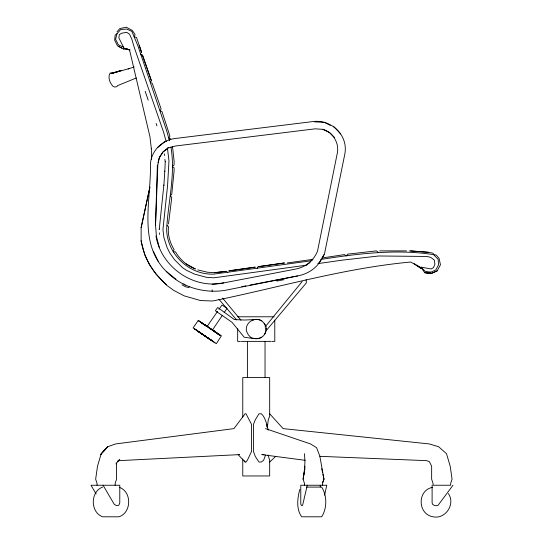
<?xml version="1.0" encoding="UTF-8"?>
<svg xmlns="http://www.w3.org/2000/svg" width="544" height="544" viewBox="0 0 544 544"><rect width="100%" height="100%" fill="white"/><g stroke="black" fill="none" stroke-linecap="round" stroke-linejoin="round"><path stroke-width="0.82" d="M168.511 147.397L162.942 152.034L159.229 158.066L157.835 165.029L155.516 225.359L157.372 165.029M164.798 171.53L165.26 161.316L165.26 161.779M163.873 185.45L164.798 171.061M163.873 184.987L159.229 229.534L159.229 229.072M304.082 474.334L304.341 471.9M304.518 470.274L304.946 461.577L304.484 453.682M168.511 223.965L171.761 197.513L170.367 195.656L171.761 194.269L174.08 171.061L174.08 167.817L172.224 166.423L174.08 165.029L174.08 160.854L172.516 146.635M304.484 485.241L304.484 483.385L303.096 479.21L304.946 466.215M303.096 479.21L304.395 471.9M304.688 470.274L304.98 468.649M416.888 265.084L420.968 268.056L410.761 262.024C343.584 268.178 278.508 287.633 212.595 301.002L200.532 300.54L184.287 295.902L173.618 290.333L166.654 285.226L155.978 274.088L149.484 264.806L144.84 255.061L141.134 241.142L141.134 227.678L149.879 187.014M141.134 227.678L149.879 187.449M324.584 495.169L326.76 485.241L300.771 485.241L300.771 504.268L301.702 505.662L302.627 505.199L307.272 485.241M169.47 140.746L166.654 130.689L137.884 45.764L131.852 31.375L126.745 29.056L120.714 29.519L117.001 33.694L115.607 39.263L118.388 44.832L123.495 47.158L123.495 49.014L130.098 49.837M157.991 162.71L159.229 158.066M299.846 489.416C297.412 498.025 296.045 509.218 301.702 516.8L321.654 516.8C327.141 508.579 327.141 495.319 321.654 487.098L306.639 487.098M265.567 455.008L263.65 460.183L261.324 462.04L259.005 462.04L255.292 456.47L253.436 451.364L253.436 424.449L255.292 419.805L259.005 413.773L261.324 413.773C265.737 417.894 266.648 424.531 268.246 430.134M264.574 334.417L265.968 330.704L265.968 326.992A9.588 9.588 0 0 0 264.574 323.741L261.324 320.498C254.075 316.737 244.766 322.898 246.473 331.167L248.329 334.88L251.117 337.668C255.802 339.551 261.603 338.878 264.574 334.417A9.588 9.588 0 0 0 266.186 328.651M322.429 482.691L323.979 479.21L319.797 456.008L316.554 447.651L310.515 443.938L265.506 428.624M151.341 80.566L142.521 55.508L140.665 54.584L140.665 54.114L142.521 55.046L151.341 80.566L150.409 82.423L152.266 83.354L161.085 108.875L160.16 110.731L162.017 111.663L168.048 130.227L169.905 136.258L168.973 138.115L170.83 139.04M119.782 459.252L117.463 461.577L118.857 460.646L239.516 454.614L238.122 454.614L245.086 462.04L246.01 462.04L247.404 460.183L251.58 451.364L251.58 424.449L246.01 413.773L245.086 413.773L233.947 428.624L115.607 443.938L107.719 446.726L101.218 453.682L97.505 466.215L95.649 479.21L97.043 483.385L97.043 485.241M257.149 268.518L258.08 266.662L284.532 262.949L258.543 266.662M322.17 257.951L323.979 254.599M317.764 263.636L342.074 260.168L378.74 255.986L426.999 256.455L430.712 257.38L434.425 260.168L434.894 264.343L433.5 267.594L431.181 268.981L420.968 267.124L424.68 272.694L431.181 273.625L437.213 270.837L440.456 264.806L439.069 258.312L436.281 255.061C397.984 248.581 358.727 253.606 320.566 259.447M320.729 260.63L324.442 254.136L344.862 153.891C348.276 135.592 332.228 119.993 314.228 121.407L174.542 138.577C161.656 140.393 150.865 151.361 150.409 164.567C151.3 199.553 137.666 243.141 166.192 271.306C181.159 287.178 203.803 293.746 225.128 290.333L297.527 275.944C306.972 274.298 315.738 268.933 320.729 260.63L318.668 263.106M222.346 315.316L212.595 329.78L212.133 329.78M224.203 312.562L226.984 308.428L222.346 305.184L221.877 305.184L219.008 309.312M159.229 157.4L162.942 152.034L168.511 147.859L175.474 146.003L315.16 128.833L322.585 129.295L329.548 132.546L334.56 137.557M217.566 311.379L207.026 326.529L201.464 322.816L207.495 326.529M118.388 460.646L116.069 463.896L116.532 462.964L116.532 479.21L115.144 483.385L115.144 485.241M452.989 485.241L438.138 505.199A4.461 4.461 0 0 1 433.962 505.199L432.568 504.268L432.106 502.88L432.106 485.241M265.037 326.992L302.165 281.513M117.001 31.838L119.782 28.594L126.283 27.2L132.314 30.45L135.096 34.626L134.171 36.944L136.49 37.407L141.596 52.258M102.952 452.084L106.787 447.651M103.972 450.976L107.719 446.726L101.218 453.682M269.681 462.04L275.747 456.328M212.133 284.301L223.734 282.907L296.133 268.981C305.762 267.063 313.65 260.338 317.478 251.348L337.436 152.504C339.102 142.453 332.704 132.355 323.048 129.295M157.835 147.397L165.26 141.365M117.001 33.694L115.144 35.088L114.675 40.195L117.463 45.764L121.638 48.083M189.706 286.62L188.469 287.545L185.218 286.62L181.968 284.764M306.802 264.806L310.121 262.487M102.612 487.098C90.175 491.674 90.175 512.224 102.612 516.8L118.857 516.8C131.607 512.999 132.042 491.762 119.517 487.431M437.213 270.837L430.712 273.625L424.68 272.694L430.712 272.231L435.819 269.912L438.6 264.806L438.138 259.236L433.962 255.061L433.038 253.205L428.393 252.28L409.367 250.886M432.337 487.39C416.99 490.43 417.656 514.311 433.038 516.8C445.461 519.513 455.763 503.989 448.351 493.598M136.279 77.996L117.463 85.673L117.001 86.605L114.675 87.067L112.819 86.136C109.8 82.681 107.658 77.5 110.038 73.141L111.894 72.678L112.819 73.141L120.244 70.822L112.513 73.141M128.139 68.966L134.212 66.939M121.638 70.36L110.962 73.61L129.526 68.503M284.063 279.657L277.107 281.051L275.869 280.119M241.774 286.668L245.929 285.865M250.09 285.063L297.527 275.944M322.007 258.006L344.393 254.599L346.249 255.986L347.643 254.136L376.414 250.886L378.27 252.28M229.303 270.837L255.292 267.124L228.84 270.837M287.314 262.949L312.943 259.352M312.263 260.624L213.989 274.088C189.434 275.38 167.096 254.034 166.654 229.534C167.987 202.225 175.719 174.427 170.918 147.098M306.884 265.132L213.989 277.8L206.564 277.338L194.5 274.088L186.612 270.375L182.43 267.594L174.542 259.699L169.905 253.205L167.117 247.636L163.873 237.429L162.942 229.534L167.586 185.45L168.973 160.854L167.416 148.029M197.751 269.912L207.495 272.231L214.452 272.694L226.059 271.306M214.452 272.694L226.522 271.306M223.734 282.907C193.025 289.428 161.065 266.791 155.978 236.035M254.83 319.566L244.616 320.035L234.41 319.566L217.702 307.503L215.383 310.753L232.091 322.354L244.154 337.205L253.898 338.592M379.664 250.886L406.579 250.886M227.446 272.231L227.916 272.231M237.66 316.785L274.088 316.785M240.441 341.38L237.66 341.38L237.66 328.658M241.373 341.38L271.075 341.38M272 341.38L274.781 341.38L274.781 320.178M264.112 454.614L261.793 454.614L305.225 460.319M319.892 456.328L426.537 460.646L429.325 461.577L431.644 466.215L431.644 479.21L433.038 483.385L433.038 485.241L450.67 485.241L450.67 483.385L452.064 479.21L450.208 466.215L446.495 453.682L438.6 446.726L429.325 443.938L283.138 428.624L269.681 413.773M314.697 121.87L324.442 122.339L330.317 125.426M410.761 250.886L428.393 252.28M430.712 272.231L425.143 271.306L420.968 267.124L420.968 268.518L414.161 263.568M127.622 48.858L123.495 48.083L129.526 49.939L149.947 136.721L151.341 148.791M204.707 324.673L214.921 331.636L198.213 320.498L193.106 327.923L206.19 336.736M210.739 328.848L207.958 326.992M118.388 46.226L123.495 49.014M207.169 326.529L198.213 320.498L221.415 335.811L216.308 343.699L194.5 328.848L213.064 341.38L207.563 337.668M186.143 263.881L195.425 268.981C187.061 265.832 179.901 259.536 175.474 251.811L173.155 251.811L174.08 249.492C169.959 242.896 167.532 234.532 168.511 226.753L167.117 225.359M212.595 330.242L220.021 335.349L208.338 327.454M206.101 336.736L196.357 330.242L214.921 342.774M207.495 337.668L213.064 341.38M212.67 330.242L218.164 333.955L211.67 329.31M201.464 322.816L206.958 326.529M212.527 330.242L220.021 335.349M199.138 332.098L209.814 339.524M166.192 271.306L175.936 279.194M183.824 283.832L185.218 285.226M166.654 284.764C153.394 273.503 143.84 257.978 141.134 240.672M333.724 126.514L340.68 133.94M218.974 299.37L236.688 319.954M222.578 298.064L240.985 320.273M265.968 328.386L266.893 329.78L306.34 282.907L306.109 279.657M103.074 485.241L114.213 504.268L116.532 505.662L118.857 505.199L119.782 502.88L119.782 485.241L91.011 485.241L96.152 494.027M264.112 323.279L265.968 326.992M123.495 47.158L118.857 37.876L119.32 34.626L121.638 33.232L126.745 32.307L129.526 34.163L131.852 39.263L134.171 47.158L163.404 131.614L166.219 141.671M244.467 460.802L245.086 462.04M153.428 251.41L158.304 261.555M145.173 91.304L148.186 100.15M156.128 123.481L156.951 125.895M139.278 45.302L141.596 52.727M159.229 247.173L156.448 236.497L155.516 224.896M321.715 468.649L322.585 472.716M322.932 474.334L323.979 479.21L322.585 483.385L322.585 485.241M268.022 455.008L269.681 460.183L269.681 475.959L242.76 475.959L242.76 459.014M164.336 153.891L164.519 155.564M164.893 159.372L165.077 161.038M159.48 232.873L159.65 234.471M151.545 159.304L151.341 148.322M320.266 485.241L320.266 486.921M267.362 426.972L268.287 419.805L269.681 416.099L269.681 377.577L242.76 377.577L242.76 417.282M266.893 424.449L266.893 426.972M265.037 341.38L265.037 377.577M247.404 341.38L247.404 377.577M212.133 289.864L212.133 291.258M156.448 193.8L156.448 197.05M252.824 319.954A10.758 10.758 0 0 1 261.793 320.96M261.793 337.205A10.758 10.758 0 0 1 252.824 338.205M101.85 453.349L100.756 454.614L101.83 453.397"/></g></svg>
